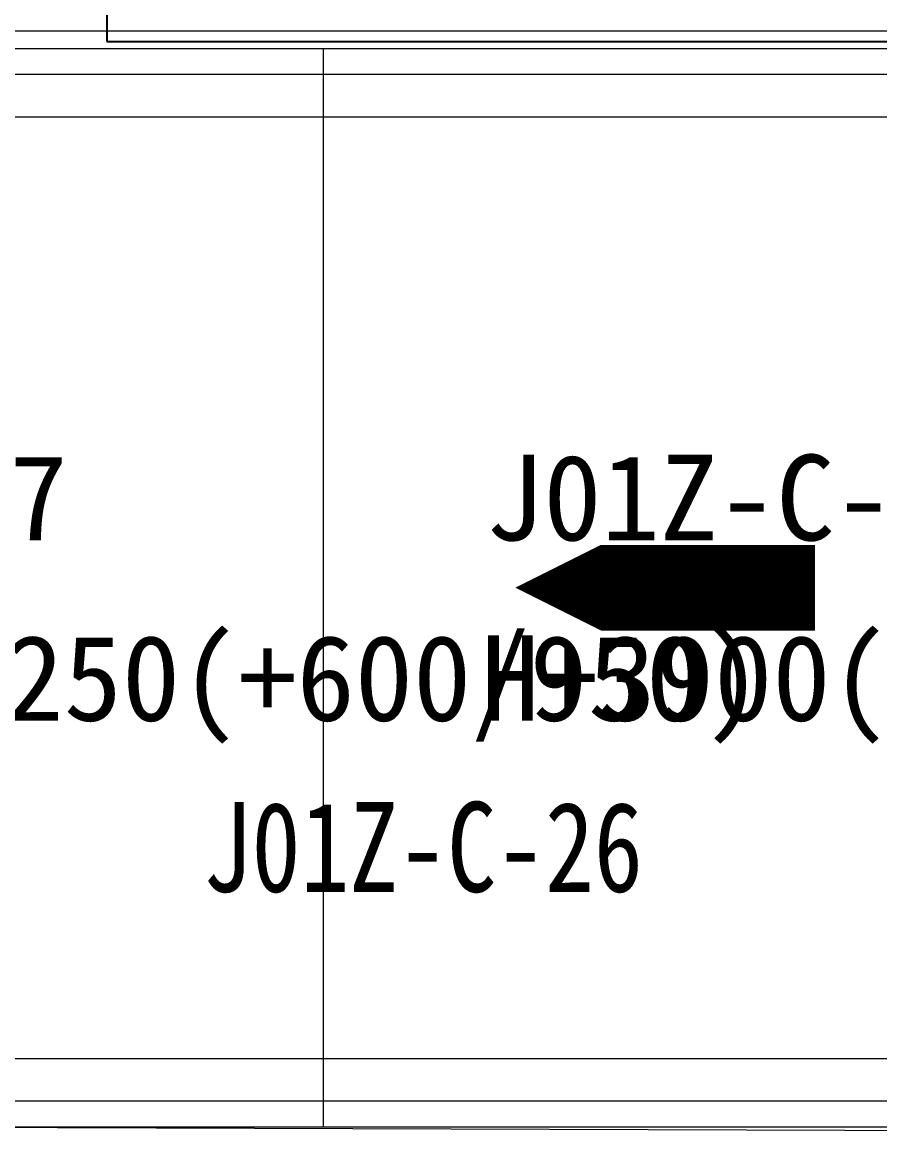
# Model space of a CAD drawing. Header units: millimetres. Extents: x 845401 to 948039, y 511594 to 550263.
# Drawn here: x 899049 to 900051, y 531304 to 532602 of the extents above; entities that cross this region are included whole.
import ezdxf

# ---------------------------------------------------------------- set-up
doc = ezdxf.new("R2010")
doc.units = ezdxf.units.MM
doc.layers.add('00', color=7, linetype='Continuous')
for name, color, linetype, lineweight in [('8101-0023040DXF_CONTINUOUS_LINE', 7, 'Continuous', 18), ('A-剖-0.10mm.......SECT-L01', 255, 'Continuous', 18), ('物流设备', 7, 'Continuous', 5)]:
    doc.layers.add(name, color=color, linetype=linetype, lineweight=lineweight)
doc.styles.add('宋体', font='simsun.ttc', dxfattribs={"width": 0.8, "height": 700})

# ---------------------------------------------------------------- blocks, each defined once
blk = doc.blocks.new('*U100544')
at = {"color": 1}
blk.add_lwpolyline([(0, -630), (4173.8, -630), (4173.8, 630), (0, 630)], close=True, dxfattribs=at)
at = {"color": 4}
blk.add_lwpolyline([(0, -600), (4173.8, -600), (4173.8, 600), (0, 600)], close=True, dxfattribs=at)
for tag, p in [('设备编号', (485.2, 55.3)), ('设备高度', (489.7, -155.6))]:
    blk.add_attdef(tag, p, '', height=100)
at = {"flags": 1}
blk.add_attdef('设备类型', (14286.5, -37.1), '', height=100, dxfattribs=at)
blk = doc.blocks.new('*U100545')
for tag, p in [('设备编号', (485.2, 55.3)), ('设备高度', (489.7, -155.6))]:
    blk.add_attdef(tag, p, '', height=100)
at = {"flags": 1}
blk.add_attdef('设备类型', (13586.6, -37.1), '', height=100, dxfattribs=at)
blk = doc.blocks.new('*U100571')
at = {"color": 1}
blk.add_lwpolyline([(0, -630), (1826.1, -630), (1826.1, 630), (0, 630)], close=True, dxfattribs=at)
at = {"color": 4}
blk.add_lwpolyline([(0, -600), (1826.1, -600), (1826.1, 600), (0, 600)], close=True, dxfattribs=at)
blk.add_lwpolyline([(100, 0, 100, 100, 0), (250, 0, 200, 0, 0), (450, 0, 0, 0, 0)], format="xyseb")
for tag, p in [('设备编号', (485.2, 55.3)), ('设备高度', (489.7, -155.6))]:
    blk.add_attdef(tag, p, '', height=100)
at = {"flags": 1}
blk.add_attdef('设备类型', (13112.7, -37.1), '', height=100, dxfattribs=at)
blk = doc.blocks.new('G$C0940C817')
at = {"linetype": 'Continuous', "lineweight": 25}
for p, q in [((2240.2, 2119.5), (40.2, 2119.5)), ((799.8, 2120), (1480.5, 2120)), ((1480.5, 2120), (1654.1, 2120)), ((1654.1, 2120), (2040.2, 2120)), ((2240.2, 2079.5), (2240.2, 2119.5))]:
    blk.add_line(p, q, dxfattribs=at)
blk = doc.blocks.new('螺旋滑槽3')
at = {"rotation": 180}
blk.add_blockref('G$C0940C817', (1174887, 1943894.6, 0.3), dxfattribs=at)
blk = doc.blocks.new('C线')
at = {"layer": 'A-剖-0.10mm.......SECT-L01', "color": 2}
blk.add_lwpolyline([(983151.2, 469705.2), (980845.1, 469705.2), (980845.1, 470149.5), (983145.2, 470141.6)], close=True, dxfattribs=at)
at = {"layer": '8101-0023040DXF_CONTINUOUS_LINE', "color": 2}
blk.add_blockref('螺旋滑槽3', (-191628.8, -1470357.6, -0.3), dxfattribs=at)
at = {"layer": '物流设备', "color": 0}
ref = blk.add_blockref('*U100545', (980845.1, 470779.5, 25.4), dxfattribs=dict(at, xscale=-1))
ref.add_attrib('设备高度', 'H+3900/4250(+600/950)', (980355.3, 470624, 25.4), dxfattribs={"layer": '0', "height": 100})
ref.add_attrib('设备编号', 'J01Z-C-27', (980359.8, 470834.8, 25.4), dxfattribs={"layer": '0', "height": 100})
ref = blk.add_blockref('*U100571', (981945.2, 470779.5, 25.4), dxfattribs=dict(at, xscale=-1))
ref.add_attrib('设备高度', 'H+3900(+600)', (981455.4, 470624, 25.4), dxfattribs={"layer": '0', "height": 100})
ref.add_attrib('设备编号', 'J01Z-C-26', (981459.9, 470834.8, 25.4), dxfattribs={"layer": '0', "height": 100})
at = {"layer": '物流设备', "color": 0, "xscale": -1}
blk.add_blockref('*U100544', (985445, 470779.5, 25.4), dxfattribs=at)
at = {"layer": 'A-剖-0.10mm.......SECT-L01', "color": 1, "insert": (981129.9, 470529.2), "char_height": 105, "width": 1150.178, "attachment_point": 1, "style": '宋体'}
blk.add_mtext('J01Z-C-26', dxfattribs=at)
blk = doc.blocks.new('BC线平台')
at = {"layer": 'A-剖-0.10mm.......SECT-L01', "color": 2, "elevation": 1}
for points in [[(776874.5, 364450.4), (808174.1, 364450.5), (808174.1, 364550.5), (776874.5, 364550.4)], [(776874.5, 363350.4), (808174.1, 363350.4), (808174.1, 363250.4), (776874.5, 363250.4)]]:
    blk.add_lwpolyline(points, close=True, dxfattribs=at)

msp = doc.modelspace()

# ---------------------------------------------------------------- block references
at = {"layer": '00'}
for name, p in [('BC线平台', (120688.3, 168041.3, -1)), ('C线', (-81869.8, 61162.2))]:
    msp.add_blockref(name, p, dxfattribs=at)

doc.saveas('drawing.dxf')
